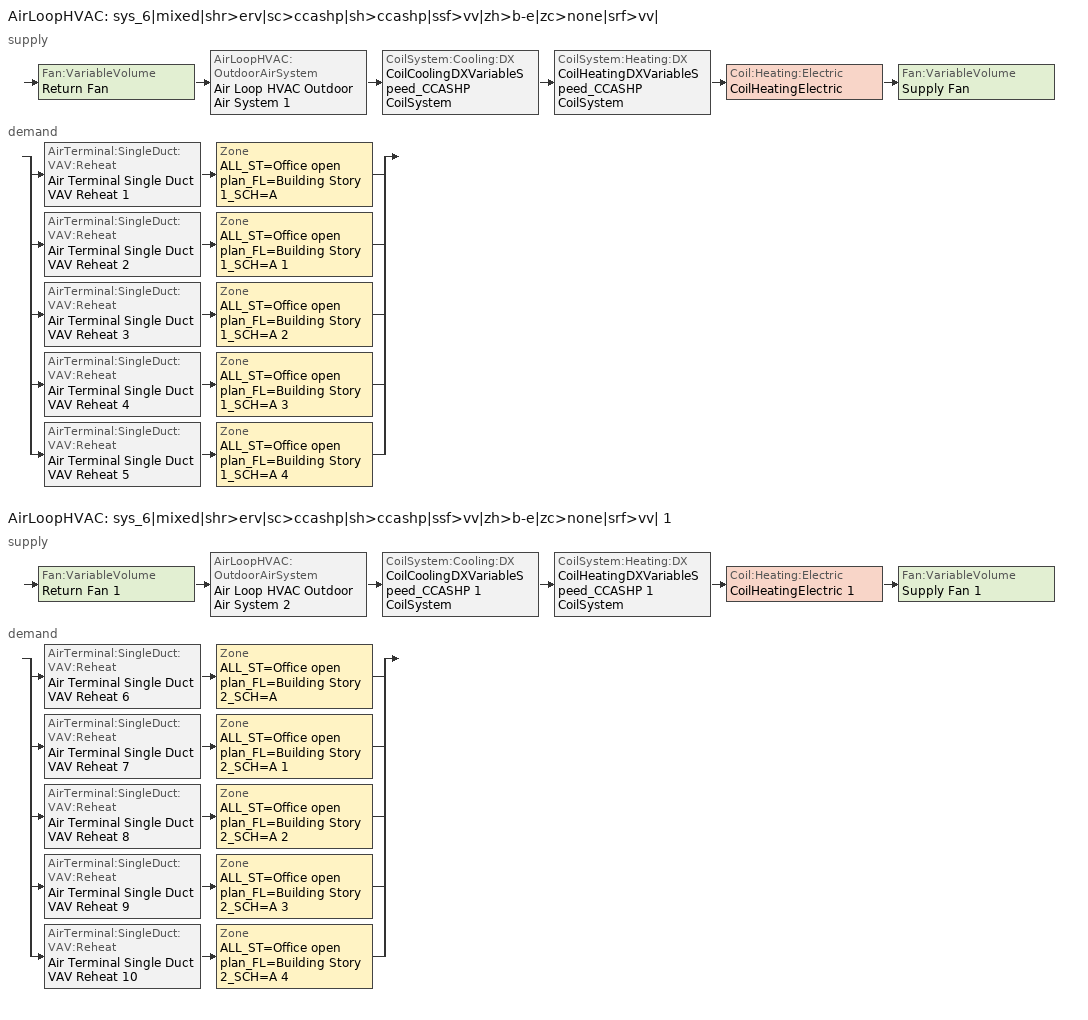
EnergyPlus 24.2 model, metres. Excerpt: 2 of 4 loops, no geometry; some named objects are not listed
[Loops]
AirLoopHVAC 'sys_6|mixed|shr>erv|sc>ccashp|sh>ccashp|ssf>vv|zh>b-e|zc>none|srf>vv|'
 supply: Fan:VariableVolume 'Return Fan' > AirLoopHVAC:OutdoorAirSystem 'Air Loop HVAC Outdoor Air System 1' > CoilSystem:Cooling:DX 'CoilCoolingDXVariableSpeed_CCASHP CoilSystem' > CoilSystem:Heating:DX 'CoilHeatingDXVariableSpeed_CCASHP CoilSystem' > Coil:Heating:Electric 'CoilHeatingElectric' > Fan:VariableVolume 'Supply Fan'
 demand: split
  | AirTerminal:SingleDuct:VAV:Reheat 'Air Terminal Single Duct VAV Reheat 1' > Zone 'ALL_ST=Office open plan_FL=Building Story 1_SCH=A'
  | AirTerminal:SingleDuct:VAV:Reheat 'Air Terminal Single Duct VAV Reheat 2' > Zone 'ALL_ST=Office open plan_FL=Building Story 1_SCH=A 1'
  | AirTerminal:SingleDuct:VAV:Reheat 'Air Terminal Single Duct VAV Reheat 3' > Zone 'ALL_ST=Office open plan_FL=Building Story 1_SCH=A 2'
  | AirTerminal:SingleDuct:VAV:Reheat 'Air Terminal Single Duct VAV Reheat 4' > Zone 'ALL_ST=Office open plan_FL=Building Story 1_SCH=A 3'
  | AirTerminal:SingleDuct:VAV:Reheat 'Air Terminal Single Duct VAV Reheat 5' > Zone 'ALL_ST=Office open plan_FL=Building Story 1_SCH=A 4'
AirLoopHVAC 'sys_6|mixed|shr>erv|sc>ccashp|sh>ccashp|ssf>vv|zh>b-e|zc>none|srf>vv| 1'
 supply: Fan:VariableVolume 'Return Fan 1' > AirLoopHVAC:OutdoorAirSystem 'Air Loop HVAC Outdoor Air System 2' > CoilSystem:Cooling:DX 'CoilCoolingDXVariableSpeed_CCASHP 1 CoilSystem' > CoilSystem:Heating:DX 'CoilHeatingDXVariableSpeed_CCASHP 1 CoilSystem' > Coil:Heating:Electric 'CoilHeatingElectric 1' > Fan:VariableVolume 'Supply Fan 1'
 demand: split
  | AirTerminal:SingleDuct:VAV:Reheat 'Air Terminal Single Duct VAV Reheat 6' > Zone 'ALL_ST=Office open plan_FL=Building Story 2_SCH=A'
  | AirTerminal:SingleDuct:VAV:Reheat 'Air Terminal Single Duct VAV Reheat 7' > Zone 'ALL_ST=Office open plan_FL=Building Story 2_SCH=A 1'
  | AirTerminal:SingleDuct:VAV:Reheat 'Air Terminal Single Duct VAV Reheat 8' > Zone 'ALL_ST=Office open plan_FL=Building Story 2_SCH=A 2'
  | AirTerminal:SingleDuct:VAV:Reheat 'Air Terminal Single Duct VAV Reheat 9' > Zone 'ALL_ST=Office open plan_FL=Building Story 2_SCH=A 3'
  | AirTerminal:SingleDuct:VAV:Reheat 'Air Terminal Single Duct VAV Reheat 10' > Zone 'ALL_ST=Office open plan_FL=Building Story 2_SCH=A 4'
[ZoneControl:Thermostat] Temperature Difference Between Cutout And Setpoint {deltaC}=0
Name | Zone or ZoneList | Control Type Schedule | Control 1
ALL_ST=Office open plan_FL=Building Story 1_SCH=A Thermostat | ALL_ST=Office open plan_FL=Building Story 1_SCH=A | ALL_ST=Office open plan_FL=Building Story 1_SCH=A Thermostat Schedule | Space Function Office open plan Thermostat 36
ALL_ST=Office open plan_FL=Building Story 1_SCH=A 1 Thermostat | ALL_ST=Office open plan_FL=Building Story 1_SCH=A 1 | ALL_ST=Office open plan_FL=Building Story 1_SCH=A 1 Thermostat Schedule | Space Function Office open plan Thermostat 40
ALL_ST=Office open plan_FL=Building Story 1_SCH=A 2 Thermostat | ALL_ST=Office open plan_FL=Building Story 1_SCH=A 2 | ALL_ST=Office open plan_FL=Building Story 1_SCH=A 2 Thermostat Schedule | Space Function Office open plan Thermostat 42
ALL_ST=Office open plan_FL=Building Story 1_SCH=A 3 Thermostat | ALL_ST=Office open plan_FL=Building Story 1_SCH=A 3 | ALL_ST=Office open plan_FL=Building Story 1_SCH=A 3 Thermostat Schedule | Space Function Office open plan Thermostat 44
ALL_ST=Office open plan_FL=Building Story 1_SCH=A 4 Thermostat | ALL_ST=Office open plan_FL=Building Story 1_SCH=A 4 | ALL_ST=Office open plan_FL=Building Story 1_SCH=A 4 Thermostat Schedule | Space Function Office open plan Thermostat 45
ALL_ST=Office open plan_FL=Building Story 2_SCH=A Thermostat | ALL_ST=Office open plan_FL=Building Story 2_SCH=A | ALL_ST=Office open plan_FL=Building Story 2_SCH=A Thermostat Schedule | Space Function Office open plan Thermostat 31
ALL_ST=Office open plan_FL=Building Story 2_SCH=A 1 Thermostat | ALL_ST=Office open plan_FL=Building Story 2_SCH=A 1 | ALL_ST=Office open plan_FL=Building Story 2_SCH=A 1 Thermostat Schedule | Space Function Office open plan Thermostat 35
ALL_ST=Office open plan_FL=Building Story 2_SCH=A 2 Thermostat | ALL_ST=Office open plan_FL=Building Story 2_SCH=A 2 | ALL_ST=Office open plan_FL=Building Story 2_SCH=A 2 Thermostat Schedule | Space Function Office open plan Thermostat 38
ALL_ST=Office open plan_FL=Building Story 2_SCH=A 3 Thermostat | ALL_ST=Office open plan_FL=Building Story 2_SCH=A 3 | ALL_ST=Office open plan_FL=Building Story 2_SCH=A 3 Thermostat Schedule | Space Function Office open plan Thermostat 41
ALL_ST=Office open plan_FL=Building Story 2_SCH=A 4 Thermostat | ALL_ST=Office open plan_FL=Building Story 2_SCH=A 4 | ALL_ST=Office open plan_FL=Building Story 2_SCH=A 4 Thermostat Schedule | Space Function Office open plan Thermostat 43
[ThermostatSetpoint:DualSetpoint] Heating Setpoint Temperature Schedule=NECB-A-Thermostat Setpoint-Heating; Cooling Setpoint Temperature Schedule=NECB-A-Thermostat Setpoint-Cooling
Space Function Office open plan Thermostat 36; Space Function Office open plan Thermostat 40; Space Function Office open plan Thermostat 42; Space Function Office open plan Thermostat 44; Space Function Office open plan Thermostat 45; Space Function Office open plan Thermostat 31; Space Function Office open plan Thermostat 35; Space Function Office open plan Thermostat 38; Space Function Office open plan Thermostat 41; Space Function Office open plan Thermostat 43
[AirTerminal:SingleDuct:VAV:Reheat] Availability Schedule=Always On Discrete; Maximum Air Flow Rate {m3/s}=Autosize; Zone Minimum Air Flow Input Method=Constant; Constant Minimum Air Flow Fraction=0.3; Fixed Minimum Air Flow Rate {m3/s}=0; Maximum Hot Water or Steam Flow Rate {m3/s}=Autosize; Minimum Hot Water or Steam Flow Rate {m3/s}=0; Convergence Tolerance=0.001; Damper Heating Action=Normal; Maximum Flow per Zone Floor Area During Reheat {m3/s-m2}=Autocalculate; Maximum Flow Fraction During Reheat=0.5; Maximum Reheat Air Temperature {C}=43
Name | Reheat Coil
Air Terminal Single Duct VAV Reheat 1 | Coil Heating Electric 1
Air Terminal Single Duct VAV Reheat 2 | Coil Heating Electric 2
Air Terminal Single Duct VAV Reheat 3 | Coil Heating Electric 3
Air Terminal Single Duct VAV Reheat 4 | Coil Heating Electric 4
Air Terminal Single Duct VAV Reheat 5 | Coil Heating Electric 5
Air Terminal Single Duct VAV Reheat 6 | Coil Heating Electric 6
Air Terminal Single Duct VAV Reheat 7 | Coil Heating Electric 7
Air Terminal Single Duct VAV Reheat 8 | Coil Heating Electric 8
Air Terminal Single Duct VAV Reheat 9 | Coil Heating Electric 9
Air Terminal Single Duct VAV Reheat 10 | Coil Heating Electric 10
[Coil:Heating:Electric] Availability Schedule=Always On Discrete; Efficiency=1
Name | Nominal Capacity {W}
Coil Heating Electric 1 | 11033.2
Coil Heating Electric 2 | 9457.06
Coil Heating Electric 3 | 11195.1
Coil Heating Electric 4 | 10816
Coil Heating Electric 5 | 11297.1
Coil Heating Electric 6 | 14920.7
Coil Heating Electric 7 | 11482.1
Coil Heating Electric 8 | 13093.3
Coil Heating Electric 9 | 13198.5
Coil Heating Electric 10 | 9625.02
CoilHeatingElectric; CoilHeatingElectric 1 | Autosize
[ZoneHVAC:Baseboard:Convective:Electric] Availability Schedule=Always On Discrete; Heating Design Capacity {W}=Autosize; Efficiency=1
ZoneHVACBaseboardConvectiveElectric; ZoneHVACBaseboardConvectiveElectric 1; ZoneHVACBaseboardConvectiveElectric 2; ZoneHVACBaseboardConvectiveElectric 3; ZoneHVACBaseboardConvectiveElectric 4; ZoneHVACBaseboardConvectiveElectric 5; ZoneHVACBaseboardConvectiveElectric 6; ZoneHVACBaseboardConvectiveElectric 7; ZoneHVACBaseboardConvectiveElectric 8; ZoneHVACBaseboardConvectiveElectric 9
[Zone equipment]
ALL_ST=Office open plan_FL=Building Story 1_SCH=A: Air Terminal Single Duct VAV Reheat 1, ZoneHVACBaseboardConvectiveElectric
ALL_ST=Office open plan_FL=Building Story 1_SCH=A 1: Air Terminal Single Duct VAV Reheat 2, ZoneHVACBaseboardConvectiveElectric 1
ALL_ST=Office open plan_FL=Building Story 1_SCH=A 2: Air Terminal Single Duct VAV Reheat 3, ZoneHVACBaseboardConvectiveElectric 2
ALL_ST=Office open plan_FL=Building Story 1_SCH=A 3: Air Terminal Single Duct VAV Reheat 4, ZoneHVACBaseboardConvectiveElectric 3
ALL_ST=Office open plan_FL=Building Story 1_SCH=A 4: Air Terminal Single Duct VAV Reheat 5, ZoneHVACBaseboardConvectiveElectric 4
ALL_ST=Office open plan_FL=Building Story 2_SCH=A: Air Terminal Single Duct VAV Reheat 6, ZoneHVACBaseboardConvectiveElectric 5
ALL_ST=Office open plan_FL=Building Story 2_SCH=A 1: Air Terminal Single Duct VAV Reheat 7, ZoneHVACBaseboardConvectiveElectric 6
ALL_ST=Office open plan_FL=Building Story 2_SCH=A 2: Air Terminal Single Duct VAV Reheat 8, ZoneHVACBaseboardConvectiveElectric 7
ALL_ST=Office open plan_FL=Building Story 2_SCH=A 3: Air Terminal Single Duct VAV Reheat 9, ZoneHVACBaseboardConvectiveElectric 8
ALL_ST=Office open plan_FL=Building Story 2_SCH=A 4: Air Terminal Single Duct VAV Reheat 10, ZoneHVACBaseboardConvectiveElectric 9
[Sizing:Zone] Zone Cooling Design Supply Air Temperature Input Method=TemperatureDifference; Zone Cooling Design Supply Air Temperature {C}=13; Zone Cooling Design Supply Air Temperature Difference {deltaC}=11; Zone Heating Design Supply Air Temperature Input Method=TemperatureDifference; Zone Heating Design Supply Air Temperature {C}=43; Zone Heating Design Supply Air Temperature Difference {deltaC}=21; Zone Cooling Design Supply Air Humidity Ratio {kgWater/kgDryAir}=0.0085; Zone Heating Design Supply Air Humidity Ratio {kgWater/kgDryAir}=0.008; Zone Heating Sizing Factor=1.3; Zone Cooling Sizing Factor=1.1; Cooling Design Air Flow Method=DesignDay; Cooling Design Air Flow Rate {m3/s}=0; Cooling Minimum Air Flow per Zone Floor Area {m3/s-m2}=0.000762; Cooling Minimum Air Flow {m3/s}=0; Cooling Minimum Air Flow Fraction=0; Heating Design Air Flow Method=DesignDay; Heating Design Air Flow Rate {m3/s}=0; Heating Maximum Air Flow per Zone Floor Area {m3/s-m2}=0.002032; Heating Maximum Air Flow {m3/s}=0.141576; Heating Maximum Air Flow Fraction=0.3; Account for Dedicated Outdoor Air System=No; Zone Load Sizing Method=Sensible Load Only No Latent Load; Zone Latent Cooling Design Supply Air Humidity Ratio Input Method=HumidityRatioDifference; Zone Cooling Design Supply Air Humidity Ratio Difference {kgWater/kgDryAir}=0.005; Zone Latent Heating Design Supply Air Humidity Ratio Input Method=HumidityRatioDifference; Zone Humidification Design Supply Air Humidity Ratio Difference {kgWater/kgDryAir}=0.005; Type of Space Sum to Use=Coincident
Name | Design Specification Outdoor Air Object
ALL_ST=Office open plan_FL=Building Story 1_SCH=A | ALL_ST=Office open plan_FL=Building Story 1_SCH=A DSOA Space List
ALL_ST=Office open plan_FL=Building Story 1_SCH=A 1 | ALL_ST=Office open plan_FL=Building Story 1_SCH=A 1 DSOA Space List
ALL_ST=Office open plan_FL=Building Story 1_SCH=A 2 | ALL_ST=Office open plan_FL=Building Story 1_SCH=A 2 DSOA Space List
ALL_ST=Office open plan_FL=Building Story 1_SCH=A 3 | ALL_ST=Office open plan_FL=Building Story 1_SCH=A 3 DSOA Space List
ALL_ST=Office open plan_FL=Building Story 1_SCH=A 4 | ALL_ST=Office open plan_FL=Building Story 1_SCH=A 4 DSOA Space List
ALL_ST=Office open plan_FL=Building Story 2_SCH=A | ALL_ST=Office open plan_FL=Building Story 2_SCH=A DSOA Space List
ALL_ST=Office open plan_FL=Building Story 2_SCH=A 1 | ALL_ST=Office open plan_FL=Building Story 2_SCH=A 1 DSOA Space List
ALL_ST=Office open plan_FL=Building Story 2_SCH=A 2 | ALL_ST=Office open plan_FL=Building Story 2_SCH=A 2 DSOA Space List
ALL_ST=Office open plan_FL=Building Story 2_SCH=A 3 | ALL_ST=Office open plan_FL=Building Story 2_SCH=A 3 DSOA Space List
ALL_ST=Office open plan_FL=Building Story 2_SCH=A 4 | ALL_ST=Office open plan_FL=Building Story 2_SCH=A 4 DSOA Space List
[Controller:MechanicalVentilation] Demand Controlled Ventilation=No; System Outdoor Air Method=ZoneSum; Design Specification Outdoor Air Object Name 1=Space Function Office open plan Ventilation; Design Specification Outdoor Air Object Name 2=Space Function Office open plan Ventilation; Design Specification Outdoor Air Object Name 3=Space Function Office open plan Ventilation; Design Specification Outdoor Air Object Name 4=Space Function Office open plan Ventilation; Design Specification Outdoor Air Object Name 5=Space Function Office open plan Ventilation
Name | Availability Schedule | Zone or ZoneList Name 1 | Zone or ZoneList Name 2 | Zone or ZoneList Name 3 | Zone or ZoneList Name 4 | Zone or ZoneList Name 5
Controller Mechanical Ventilation 1 | sys_6|mixed|shr>none|sc>ccashp|sh>ccashp|ssf>vv|zh>b-e|zc>none|srf>vv| Occ Sch | ALL_ST=Office open plan_FL=Building Story 1_SCH=A | ALL_ST=Office open plan_FL=Building Story 1_SCH=A 1 | ALL_ST=Office open plan_FL=Building Story 1_SCH=A 2 | ALL_ST=Office open plan_FL=Building Story 1_SCH=A 3 | ALL_ST=Office open plan_FL=Building Story 1_SCH=A 4
Controller Mechanical Ventilation 2 | sys_6|mixed|shr>none|sc>ccashp|sh>ccashp|ssf>vv|zh>b-e|zc>none|srf>vv| 1 Occ Sch | ALL_ST=Office open plan_FL=Building Story 2_SCH=A | ALL_ST=Office open plan_FL=Building Story 2_SCH=A 1 | ALL_ST=Office open plan_FL=Building Story 2_SCH=A 2 | ALL_ST=Office open plan_FL=Building Story 2_SCH=A 3 | ALL_ST=Office open plan_FL=Building Story 2_SCH=A 4
[DesignSpecification:OutdoorAir]
Space Function Office open plan Ventilation: Outdoor Air Method=Sum; Outdoor Air Flow per Person {m3/s-person}=0.00253908; Outdoor Air Flow per Zone Floor Area {m3/s-m2}=0.0003048; Outdoor Air Flow per Zone {m3/s}=0; Outdoor Air Flow Air Changes per Hour {1/hr}=0
[DesignSpecification:OutdoorAir:SpaceList] Space Design Specification Outdoor Air Object Name 1=Space Function Office open plan Ventilation
Name | Space Name 1
ALL_ST=Office open plan_FL=Building Story 1_SCH=A DSOA Space List | Core_bottom
ALL_ST=Office open plan_FL=Building Story 1_SCH=A 1 DSOA Space List | Perimeter_bot_ZN_2
ALL_ST=Office open plan_FL=Building Story 1_SCH=A 2 DSOA Space List | Perimeter_bot_ZN_1
ALL_ST=Office open plan_FL=Building Story 1_SCH=A 3 DSOA Space List | Perimeter_bot_ZN_3
ALL_ST=Office open plan_FL=Building Story 1_SCH=A 4 DSOA Space List | Perimeter_bot_ZN_4
ALL_ST=Office open plan_FL=Building Story 2_SCH=A DSOA Space List | Core_mid
ALL_ST=Office open plan_FL=Building Story 2_SCH=A 1 DSOA Space List | Perimeter_mid_ZN_4
ALL_ST=Office open plan_FL=Building Story 2_SCH=A 2 DSOA Space List | Perimeter_mid_ZN_3
ALL_ST=Office open plan_FL=Building Story 2_SCH=A 3 DSOA Space List | Perimeter_mid_ZN_1
ALL_ST=Office open plan_FL=Building Story 2_SCH=A 4 DSOA Space List | Perimeter_mid_ZN_2
[AirLoopHVAC] Design Supply Air Flow Rate {m3/s}=AutoSize; Design Return Air Flow Fraction of Supply Air Flow=1
sys_6|mixed|shr>erv|sc>ccashp|sh>ccashp|ssf>vv|zh>b-e|zc>none|srf>vv|; sys_6|mixed|shr>erv|sc>ccashp|sh>ccashp|ssf>vv|zh>b-e|zc>none|srf>vv| 1
[Sizing:System] Type of Load to Size On=Sensible; Design Outdoor Air Flow Rate {m3/s}=Autosize; Central Heating Maximum System Air Flow Ratio=1; Preheat Design Temperature {C}=7; Preheat Design Humidity Ratio {kgWater/kgDryAir}=0.008; Precool Design Temperature {C}=13; Precool Design Humidity Ratio {kgWater/kgDryAir}=0.008; Central Cooling Design Supply Air Temperature {C}=13; Central Heating Design Supply Air Temperature {C}=43; Type of Zone Sum to Use=NonCoincident; 100% Outdoor Air in Cooling=No; 100% Outdoor Air in Heating=No; Central Cooling Design Supply Air Humidity Ratio {kgWater/kgDryAir}=0.0085; Central Heating Design Supply Air Humidity Ratio {kgWater/kgDryAir}=0.008; Cooling Supply Air Flow Rate Method=DesignDay; Cooling Supply Air Flow Rate {m3/s}=0; Cooling Supply Air Flow Rate Per Floor Area {m3/s-m2}=0.00996765; Cooling Fraction of Autosized Cooling Supply Air Flow Rate=1; Cooling Supply Air Flow Rate Per Unit Cooling Capacity {m3/s-W}=3.94755e-05; Heating Supply Air Flow Rate Method=DesignDay; Heating Supply Air Flow Rate {m3/s}=0; Heating Supply Air Flow Rate Per Floor Area {m3/s-m2}=0.00996765; Heating Fraction of Autosized Heating Supply Air Flow Rate=1; Heating Fraction of Autosized Cooling Supply Air Flow Rate=1; Heating Supply Air Flow Rate Per Unit Heating Capacity {m3/s-W}=3.15882e-05; System Outdoor Air Method=ZoneSum; Zone Maximum Outdoor Air Fraction=1; Cooling Design Capacity Method=CoolingDesignCapacity; Cooling Design Capacity {W}=Autosize; Cooling Design Capacity Per Floor Area {W/m2}=234.7; Fraction of Autosized Cooling Design Capacity=1; Heating Design Capacity Method=HeatingDesignCapacity; Heating Design Capacity {W}=Autosize; Heating Design Capacity Per Floor Area {W/m2}=157; Fraction of Autosized Heating Design Capacity=1; Central Cooling Capacity Control Method=OnOff; Occupant Diversity=Autosize
sys_6|mixed|shr>erv|sc>ccashp|sh>ccashp|ssf>vv|zh>b-e|zc>none|srf>vv|; sys_6|mixed|shr>erv|sc>ccashp|sh>ccashp|ssf>vv|zh>b-e|zc>none|srf>vv| 1
[Fan:VariableVolume] Maximum Flow Rate {m3/s}=AutoSize; Fan Power Minimum Flow Rate Input Method=Fraction; Fan Power Minimum Air Flow Rate {m3/s}=0; Motor In Airstream Fraction=1; Fan Power Coefficient 5=0
Name | Availability Schedule | Fan Total Efficiency | Pressure Rise {Pa} | Fan Power Minimum Flow Fraction | Motor Efficiency | Fan Power Coefficient 1 | Fan Power Coefficient 2 | Fan Power Coefficient 3 | Fan Power Coefficient 4
Return Fan | sys_6|mixed|shr>none|sc>ccashp|sh>ccashp|ssf>vv|zh>b-e|zc>none|srf>vv| Occ Sch | 0.299975 | 250 | 0.68 | 0.4615 | -2.4176 | 9.5874 | -11.559 | 5.4009
Supply Fan | sys_6|mixed|shr>none|sc>ccashp|sh>ccashp|ssf>vv|zh>b-e|zc>none|srf>vv| Occ Sch | 0.549965 | 1000 | 0.68 | 0.8461 | -2.4176 | 9.5874 | -11.559 | 5.4009
Return Fan 1 | sys_6|mixed|shr>none|sc>ccashp|sh>ccashp|ssf>vv|zh>b-e|zc>none|srf>vv| 1 Occ Sch | 0.299975 | 250 | 0.68 | 0.4615 | -2.4176 | 9.5874 | -11.559 | 5.4009
Supply Fan 1 | sys_6|mixed|shr>none|sc>ccashp|sh>ccashp|ssf>vv|zh>b-e|zc>none|srf>vv| 1 Occ Sch | 0.549965 | 1000 | 0.5 | 0.8461 | -4.1457 | 16.803 | -19.471 | 7.8488
[SetpointManager:MixedAir] Control Variable=Temperature
Name | Setpoint Node or NodeList
Return Fan Outlet Air Node OS Default SPM | Return Fan Outlet Air Node
sys_6|mixed|shr>erv|sc>ccashp|sh>ccashp|ssf>vv|zh>b-e|zc>none|srf>vv| Mixed Air Node OS Default SPM | sys_6|mixed|shr>erv|sc>ccashp|sh>ccashp|ssf>vv|zh>b-e|zc>none|srf>vv| Mixed Air Node
CoilCoolingDXVariableSpeed_CCASHP Outlet Air Node OS Default SPM | CoilCoolingDXVariableSpeed_CCASHP Outlet Air Node
CoilHeatingDXVariableSpeed_CCASHP Outlet Air Node OS Default SPM | CoilHeatingDXVariableSpeed_CCASHP Outlet Air Node
Return Fan 1 Outlet Air Node OS Default SPM | Return Fan 1 Outlet Air Node
sys_6|mixed|shr>erv|sc>ccashp|sh>ccashp|ssf>vv|zh>b-e|zc>none|srf>vv| 1 Mixed Air Node OS Default SPM | sys_6|mixed|shr>erv|sc>ccashp|sh>ccashp|ssf>vv|zh>b-e|zc>none|srf>vv| 1 Mixed Air Node
CoilCoolingDXVariableSpeed_CCASHP 1 Outlet Air Node OS Default SPM | CoilCoolingDXVariableSpeed_CCASHP 1 Outlet Air Node
CoilHeatingDXVariableSpeed_CCASHP 1 Outlet Air Node OS Default SPM | CoilHeatingDXVariableSpeed_CCASHP 1 Outlet Air Node
[Controller:OutdoorAir] Minimum Outdoor Air Flow Rate {m3/s}=Autosize; Maximum Outdoor Air Flow Rate {m3/s}=Autosize; Economizer Control Type=DifferentialEnthalpy; Economizer Control Action Type=ModulateFlow; Lockout Type=NoLockout; Minimum Limit Type=FixedMinimum; High Humidity Control=No; High Humidity Outdoor Air Flow Ratio=1; Control High Indoor Humidity Based on Outdoor Humidity Ratio=Yes; Heat Recovery Bypass Control Type=BypassWhenOAFlowGreaterThanMinimum; Economizer Operation Staging=InterlockedWithMechanicalCooling
Name | Minimum Outdoor Air Schedule | Mechanical Ventilation Controller
Controller Outdoor Air 1 | sys_6|mixed|shr>none|sc>ccashp|sh>ccashp|ssf>vv|zh>b-e|zc>none|srf>vv| Occ Sch | Controller Mechanical Ventilation 1
Controller Outdoor Air 2 | sys_6|mixed|shr>none|sc>ccashp|sh>ccashp|ssf>vv|zh>b-e|zc>none|srf>vv| 1 Occ Sch | Controller Mechanical Ventilation 2
[HeatExchanger:AirToAir:SensibleAndLatent] Availability Schedule=Always On Discrete; Nominal Supply Air Flow Rate {m3/s}=Autosize; Sensible Effectiveness at 100% Heating Air Flow=0.5; Latent Effectiveness at 100% Heating Air Flow=0.5; Sensible Effectiveness at 100% Cooling Air Flow=0.5; Latent Effectiveness at 100% Cooling Air Flow=0.5; Nominal Electric Power {W}=564.521; Supply Air Outlet Temperature Control=Yes; Heat Exchanger Type=Rotary; Frost Control Type=ExhaustOnly; Threshold Temperature {C}=-23.3; Initial Defrost Time Fraction=0.167; Rate of Defrost Time Fraction Increase {1/K}=1.44; Economizer Lockout=Yes
Name | Sensible Effectiveness of Heating Air Flow Curve | Latent Effectiveness of Heating Air Flow Curve | Sensible Effectiveness of Cooling Air Flow Curve | Latent Effectiveness of Cooling Air Flow Curve
sys_6|mixed|shr>none|sc>ccashp|sh>ccashp|ssf>vv|zh>b-e|zc>none|srf>vv| ERV | sys_6|mixed|shr>none|sc>ccashp|sh>ccashp|ssf>vv|zh>b-e|zc>none|srf>vv| ERV_SensHeatEff 1 | sys_6|mixed|shr>none|sc>ccashp|sh>ccashp|ssf>vv|zh>b-e|zc>none|srf>vv| ERV_LatHeatEff 1 | sys_6|mixed|shr>none|sc>ccashp|sh>ccashp|ssf>vv|zh>b-e|zc>none|srf>vv| ERV_SensCoolEff 1 | sys_6|mixed|shr>none|sc>ccashp|sh>ccashp|ssf>vv|zh>b-e|zc>none|srf>vv| ERV_LatCoolEff 1
sys_6|mixed|shr>none|sc>ccashp|sh>ccashp|ssf>vv|zh>b-e|zc>none|srf>vv| 1 ERV | sys_6|mixed|shr>none|sc>ccashp|sh>ccashp|ssf>vv|zh>b-e|zc>none|srf>vv| 1 ERV_SensHeatEff 1 | sys_6|mixed|shr>none|sc>ccashp|sh>ccashp|ssf>vv|zh>b-e|zc>none|srf>vv| 1 ERV_LatHeatEff 1 | sys_6|mixed|shr>none|sc>ccashp|sh>ccashp|ssf>vv|zh>b-e|zc>none|srf>vv| 1 ERV_SensCoolEff 1 | sys_6|mixed|shr>none|sc>ccashp|sh>ccashp|ssf>vv|zh>b-e|zc>none|srf>vv| 1 ERV_LatCoolEff 1
[SetpointManager:OutdoorAirPretreat] Control Variable=Temperature; Minimum Setpoint Temperature {C}=-99; Maximum Setpoint Temperature {C}=99; Minimum Setpoint Humidity Ratio {kgWater/kgDryAir}=1e-05; Maximum Setpoint Humidity Ratio {kgWater/kgDryAir}=1
Name | Setpoint Node or NodeList
Setpoint Manager Outdoor Air Pretreat 1 | sys_6|mixed|shr>none|sc>ccashp|sh>ccashp|ssf>vv|zh>b-e|zc>none|srf>vv| ERV Primary Outlet Air Node
Setpoint Manager Outdoor Air Pretreat 2 | sys_6|mixed|shr>none|sc>ccashp|sh>ccashp|ssf>vv|zh>b-e|zc>none|srf>vv| 1 ERV Primary Outlet Air Node
[CoilSystem:Cooling:DX]
Name | Cooling Coil
CoilCoolingDXVariableSpeed_CCASHP CoilSystem | CoilCoolingDXVariableSpeed_CCASHP
CoilCoolingDXVariableSpeed_CCASHP 1 CoilSystem | CoilCoolingDXVariableSpeed_CCASHP 1
[Coil:Cooling:DX:VariableSpeed] Number of Speeds=1; Nominal Speed Level=1; Rated Air Flow Rate At Selected Nominal Speed Level {m3/s}=AutoSize; Nominal Time for Condensate to Begin Leaving the Coil {s}=0; Initial Moisture Evaporation Rate Divided by Steady-State AC Latent Capacity=0; Maximum Cycling Rate {cycles/hr}=2.5; Latent Capacity Time Constant {s}=60; Fan Delay Time {s}=60; Energy Part Load Fraction Curve=Mitsubishi Hyper Heating VRF Outdoor Unit CPLFFPLR curve; Condenser Type=AirCooled; Evaporative Condenser Pump Rated Power Consumption {W}=0; Crankcase Heater Capacity {W}=1e-06; Maximum Outdoor Dry-Bulb Temperature for Crankcase Heater Operation {C}=10; Minimum Outdoor Dry-Bulb Temperature for Compressor Operation {C}=-25; Basin Heater Capacity {W/K}=0; Basin Heater Setpoint Temperature {C}=2; Speed Reference Unit Gross Rated Total Cooling Capacity 1 {W}=8914.19; Speed Reference Unit Gross Rated Sensible Heat Ratio 1=0.79; Speed Reference Unit Gross Rated Cooling COP 1 {W/W}=3.76; Speed Reference Unit Rated Air Flow Rate 1 {m3/s}=0.944; Speed Rated Evaporator Fan Power Per Volume Flow Rate 2017 1 {W/(m3/s)}=773.3; Speed Rated Evaporator Fan Power Per Volume Flow Rate 2023 1 {W/(m3/s)}=934.4; Speed Total Cooling Capacity Function of Temperature Curve Name 1=Mitsubishi Hyper Heating VRF Outdoor Unit CCAPFT curve; Speed Total Cooling Capacity Function of Air Flow Fraction Curve Name 1=Mitsubishi Hyper Heating VRF Outdoor Unit CCAPFFF curve; Speed Energy Input Ratio Function of Temperature Curve Name 1=Mitsubishi Hyper Heating VRF Outdoor Unit CEIRFT curve; Speed Energy Input Ratio Function of Air Flow Fraction Curve Name 1=Mitsubishi Hyper Heating VRF Outdoor Unit CEIRFFF curve
Name | Gross Rated Total Cooling Capacity At Selected Nominal Speed Level {W}
CoilCoolingDXVariableSpeed_CCASHP | 75043
CoilCoolingDXVariableSpeed_CCASHP 1 | 83913.2
[CoilSystem:Heating:DX]
Name | Heating Coil
CoilHeatingDXVariableSpeed_CCASHP CoilSystem | CoilHeatingDXVariableSpeed_CCASHP
CoilHeatingDXVariableSpeed_CCASHP 1 CoilSystem | CoilHeatingDXVariableSpeed_CCASHP 1
[Coil:Heating:DX:VariableSpeed] Number of Speeds=1; Nominal Speed Level=1; Rated Air Flow Rate At Selected Nominal Speed Level {m3/s}=AutoSize; Energy Part Load Fraction Curve=Mitsubishi Hyper Heating VRF Outdoor Unit HPLFFPLR curve; Defrost Energy Input Ratio Function of Temperature Curve=Mitsubishi Hyper Heating VRF Outdoor Unit Defrost HEIRFT curve; Minimum Outdoor Dry-Bulb Temperature for Compressor Operation {C}=-25; Maximum Outdoor Dry-Bulb Temperature for Defrost Operation {C}=5; Crankcase Heater Capacity {W}=1e-06; Maximum Outdoor Dry-Bulb Temperature for Crankcase Heater Operation {C}=10; Defrost Strategy=ReverseCycle; Defrost Control=OnDemand; Defrost Time Period Fraction=0.166667; Resistive Defrost Heater Capacity {W}=AutoSize; Speed Reference Unit Gross Rated Heating Capacity 1 {W}=9124.85; Speed Reference Unit Rated Air Flow Rate 1 {m3/s}=0.653; Speed Rated Supply Air Fan Power Per Volume Flow Rate 2017 1 {W/(m3/s)}=773.3; Speed Rated Supply Air Fan Power Per Volume Flow Rate 2023 1 {W/(m3/s)}=934.4; Speed Heating Capacity Function of Temperature Curve Name 1=Mitsubishi Hyper Heating VRF Outdoor Unit HCAPFT curve; Speed Total  Heating Capacity Function of Air Flow Fraction Curve Name 1=Mitsubishi Hyper Heating VRF Outdoor Unit HCAPFFF curve; Speed Energy Input Ratio Function of Temperature Curve Name 1=Mitsubishi Hyper Heating VRF Outdoor Unit HEIRFT curve; Speed Energy Input Ratio Function of Air Flow Fraction Curve Name 1=Mitsubishi Hyper Heating VRF Outdoor Unit HEIRFFF curve
Name | Rated Heating Capacity At Selected Nominal Speed Level {W} | Speed Reference Unit Gross Rated Heating COP 1 {W/W}
CoilHeatingDXVariableSpeed_CCASHP | 75043 | 4.2676
CoilHeatingDXVariableSpeed_CCASHP 1 | 83913.2 | 4.28498
[SetpointManager:Warmest] Control Variable=Temperature; Minimum Setpoint Temperature {C}=13; Maximum Setpoint Temperature {C}=22; Strategy=MaximumTemperature
Name | HVAC Air Loop | Setpoint Node or NodeList
Setpoint Manager Warmest 1 | sys_6|mixed|shr>erv|sc>ccashp|sh>ccashp|ssf>vv|zh>b-e|zc>none|srf>vv| | sys_6|mixed|shr>erv|sc>ccashp|sh>ccashp|ssf>vv|zh>b-e|zc>none|srf>vv| Supply Outlet Node
Setpoint Manager Warmest 2 | sys_6|mixed|shr>erv|sc>ccashp|sh>ccashp|ssf>vv|zh>b-e|zc>none|srf>vv| 1 | sys_6|mixed|shr>erv|sc>ccashp|sh>ccashp|ssf>vv|zh>b-e|zc>none|srf>vv| 1 Supply Outlet Node
[Schedule:Day:Interval]
NECB-A-Thermostat Setpoint-Heating Sun|Hol Day; NECB-A-Thermostat Setpoint-Heating Sat Day: No, 24:00, 18
NECB-A-Thermostat Setpoint-Heating Default|Wkdy Day; NECB-A-Thermostat Setpoint-Heating Default: No, 06:00, 18, 07:00, 20, 21:00, 22, 24:00, 18
NECB-A-Thermostat Setpoint-Cooling Sun|Hol Day; NECB-A-Thermostat Setpoint-Cooling Sat Day: No, 24:00, 35
NECB-A-Thermostat Setpoint-Cooling Default|Wkdy Day; NECB-A-Thermostat Setpoint-Cooling Default: No, 06:00, 35, 21:00, 24, 24:00, 35
Schedule Day 8; Schedule Day 7; Schedule Day 10; Schedule Day 9: No, 24:00, 0
sys_6|mixed|shr>none|sc>ccashp|sh>ccashp|ssf>vv|zh>b-e|zc>none|srf>vv| Occ Sch Default; sys_6|mixed|shr>none|sc>ccashp|sh>ccashp|ssf>vv|zh>b-e|zc>none|srf>vv| 1 Occ Sch Default: No, 08:00, 0, 19:00, 1, 24:00, 0
sys_6|mixed|shr>none|sc>ccashp|sh>ccashp|ssf>vv|zh>b-e|zc>none|srf>vv| Occ Sch Summer Design Day; sys_6|mixed|shr>none|sc>ccashp|sh>ccashp|ssf>vv|zh>b-e|zc>none|srf>vv| Occ Sch Winter Design Day; sys_6|mixed|shr>none|sc>ccashp|sh>ccashp|ssf>vv|zh>b-e|zc>none|srf>vv| 1 Occ Sch Summer Design Day; sys_6|mixed|shr>none|sc>ccashp|sh>ccashp|ssf>vv|zh>b-e|zc>none|srf>vv| 1 Occ Sch Winter Design Day: No, 24:00, 1
[Schedule:Week:Daily]
NECB-A-Thermostat Setpoint-Heating Week Rule - Jan1-Dec31: NECB-A-Thermostat Setpoint-Heating Sun|Hol Day, NECB-A-Thermostat Setpoint-Heating Default|Wkdy Day, NECB-A-Thermostat Setpoint-Heating Default|Wkdy Day, NECB-A-Thermostat Setpoint-Heating Default|Wkdy Day, NECB-A-Thermostat Setpoint-Heating Default|Wkdy Day, NECB-A-Thermostat Setpoint-Heating Default|Wkdy Day, NECB-A-Thermostat Setpoint-Heating Sat Day, NECB-A-Thermostat Setpoint-Heating Default, NECB-A-Thermostat Setpoint-Heating Default, NECB-A-Thermostat Setpoint-Heating Default, NECB-A-Thermostat Setpoint-Heating Default, NECB-A-Thermostat Setpoint-Heating Default
NECB-A-Thermostat Setpoint-Cooling Week Rule - Jan1-Dec31: NECB-A-Thermostat Setpoint-Cooling Sun|Hol Day, NECB-A-Thermostat Setpoint-Cooling Default|Wkdy Day, NECB-A-Thermostat Setpoint-Cooling Default|Wkdy Day, NECB-A-Thermostat Setpoint-Cooling Default|Wkdy Day, NECB-A-Thermostat Setpoint-Cooling Default|Wkdy Day, NECB-A-Thermostat Setpoint-Cooling Default|Wkdy Day, NECB-A-Thermostat Setpoint-Cooling Sat Day, NECB-A-Thermostat Setpoint-Cooling Default, NECB-A-Thermostat Setpoint-Cooling Default, NECB-A-Thermostat Setpoint-Cooling Default, NECB-A-Thermostat Setpoint-Cooling Default, NECB-A-Thermostat Setpoint-Cooling Default
sys_6|mixed|shr>none|sc>ccashp|sh>ccashp|ssf>vv|zh>b-e|zc>none|srf>vv| Occ Sch Week Rule - Jan1-Dec31: Schedule Day 8, sys_6|mixed|shr>none|sc>ccashp|sh>ccashp|ssf>vv|zh>b-e|zc>none|srf>vv| Occ Sch Default, sys_6|mixed|shr>none|sc>ccashp|sh>ccashp|ssf>vv|zh>b-e|zc>none|srf>vv| Occ Sch Default, sys_6|mixed|shr>none|sc>ccashp|sh>ccashp|ssf>vv|zh>b-e|zc>none|srf>vv| Occ Sch Default, sys_6|mixed|shr>none|sc>ccashp|sh>ccashp|ssf>vv|zh>b-e|zc>none|srf>vv| Occ Sch Default, sys_6|mixed|shr>none|sc>ccashp|sh>ccashp|ssf>vv|zh>b-e|zc>none|srf>vv| Occ Sch Default, Schedule Day 7, sys_6|mixed|shr>none|sc>ccashp|sh>ccashp|ssf>vv|zh>b-e|zc>none|srf>vv| Occ Sch Default, sys_6|mixed|shr>none|sc>ccashp|sh>ccashp|ssf>vv|zh>b-e|zc>none|srf>vv| Occ Sch Summer Design Day, sys_6|mixed|shr>none|sc>ccashp|sh>ccashp|ssf>vv|zh>b-e|zc>none|srf>vv| Occ Sch Winter Design Day, sys_6|mixed|shr>none|sc>ccashp|sh>ccashp|ssf>vv|zh>b-e|zc>none|srf>vv| Occ Sch Default, sys_6|mixed|shr>none|sc>ccashp|sh>ccashp|ssf>vv|zh>b-e|zc>none|srf>vv| Occ Sch Default
sys_6|mixed|shr>none|sc>ccashp|sh>ccashp|ssf>vv|zh>b-e|zc>none|srf>vv| 1 Occ Sch Week Rule - Jan1-Dec31: Schedule Day 10, sys_6|mixed|shr>none|sc>ccashp|sh>ccashp|ssf>vv|zh>b-e|zc>none|srf>vv| 1 Occ Sch Default, sys_6|mixed|shr>none|sc>ccashp|sh>ccashp|ssf>vv|zh>b-e|zc>none|srf>vv| 1 Occ Sch Default, sys_6|mixed|shr>none|sc>ccashp|sh>ccashp|ssf>vv|zh>b-e|zc>none|srf>vv| 1 Occ Sch Default, sys_6|mixed|shr>none|sc>ccashp|sh>ccashp|ssf>vv|zh>b-e|zc>none|srf>vv| 1 Occ Sch Default, sys_6|mixed|shr>none|sc>ccashp|sh>ccashp|ssf>vv|zh>b-e|zc>none|srf>vv| 1 Occ Sch Default, Schedule Day 9, sys_6|mixed|shr>none|sc>ccashp|sh>ccashp|ssf>vv|zh>b-e|zc>none|srf>vv| 1 Occ Sch Default, sys_6|mixed|shr>none|sc>ccashp|sh>ccashp|ssf>vv|zh>b-e|zc>none|srf>vv| 1 Occ Sch Summer Design Day, sys_6|mixed|shr>none|sc>ccashp|sh>ccashp|ssf>vv|zh>b-e|zc>none|srf>vv| 1 Occ Sch Winter Design Day, sys_6|mixed|shr>none|sc>ccashp|sh>ccashp|ssf>vv|zh>b-e|zc>none|srf>vv| 1 Occ Sch Default, sys_6|mixed|shr>none|sc>ccashp|sh>ccashp|ssf>vv|zh>b-e|zc>none|srf>vv| 1 Occ Sch Default
[Schedule:Year]
NECB-A-Thermostat Setpoint-Heating: NECB-A-Thermostat Setpoint-Heating Week Rule - Jan1-Dec31, 1, 1, 12, 31
NECB-A-Thermostat Setpoint-Cooling: NECB-A-Thermostat Setpoint-Cooling Week Rule - Jan1-Dec31, 1, 1, 12, 31
sys_6|mixed|shr>none|sc>ccashp|sh>ccashp|ssf>vv|zh>b-e|zc>none|srf>vv| Occ Sch: sys_6|mixed|shr>none|sc>ccashp|sh>ccashp|ssf>vv|zh>b-e|zc>none|srf>vv| Occ Sch Week Rule - Jan1-Dec31, 1, 1, 12, 31
sys_6|mixed|shr>none|sc>ccashp|sh>ccashp|ssf>vv|zh>b-e|zc>none|srf>vv| 1 Occ Sch: sys_6|mixed|shr>none|sc>ccashp|sh>ccashp|ssf>vv|zh>b-e|zc>none|srf>vv| 1 Occ Sch Week Rule - Jan1-Dec31, 1, 1, 12, 31
[Schedule:Compact]
ALL_ST=Office open plan_FL=Building Story 1_SCH=A Thermostat Schedule; ALL_ST=Office open plan_FL=Building Story 1_SCH=A 1 Thermostat Schedule; ALL_ST=Office open plan_FL=Building Story 1_SCH=A 2 Thermostat Schedule; ALL_ST=Office open plan_FL=Building Story 1_SCH=A 3 Thermostat Schedule; ALL_ST=Office open plan_FL=Building Story 1_SCH=A 4 Thermostat Schedule; ALL_ST=Office open plan_FL=Building Story 2_SCH=A Thermostat Schedule; ALL_ST=Office open plan_FL=Building Story 2_SCH=A 1 Thermostat Schedule; ALL_ST=Office open plan_FL=Building Story 2_SCH=A 2 Thermostat Schedule; ALL_ST=Office open plan_FL=Building Story 2_SCH=A 3 Thermostat Schedule; ALL_ST=Office open plan_FL=Building Story 2_SCH=A 4 Thermostat Schedule: Through: 12/31, For: AllDays, Until: 24:00, 4
[Schedule:Constant]
Always On Discrete: Hourly Value=1
[Table:Lookup]
sys_6|mixed|shr>none|sc>ccashp|sh>ccashp|ssf>vv|zh>b-e|zc>none|srf>vv| ERV_SensHeatEff 1: sys_6|mixed|shr>none|sc>ccashp|sh>ccashp|ssf>vv|zh>b-e|zc>none|srf>vv| ERV_SensHeatEff 1 Independent Variable List, DivisorOnly, 0.5, 0, 10, Dimensionless, 0.5, 0.5
sys_6|mixed|shr>none|sc>ccashp|sh>ccashp|ssf>vv|zh>b-e|zc>none|srf>vv| ERV_LatHeatEff 1: sys_6|mixed|shr>none|sc>ccashp|sh>ccashp|ssf>vv|zh>b-e|zc>none|srf>vv| ERV_LatHeatEff 1 Independent Variable List, DivisorOnly, 0.5, 0, 10, Dimensionless, 0.5, 0.5
sys_6|mixed|shr>none|sc>ccashp|sh>ccashp|ssf>vv|zh>b-e|zc>none|srf>vv| ERV_SensCoolEff 1: sys_6|mixed|shr>none|sc>ccashp|sh>ccashp|ssf>vv|zh>b-e|zc>none|srf>vv| ERV_SensCoolEff 1 Independent Variable List, DivisorOnly, 0.5, 0, 10, Dimensionless, 0.5, 0.5
sys_6|mixed|shr>none|sc>ccashp|sh>ccashp|ssf>vv|zh>b-e|zc>none|srf>vv| ERV_LatCoolEff 1: sys_6|mixed|shr>none|sc>ccashp|sh>ccashp|ssf>vv|zh>b-e|zc>none|srf>vv| ERV_LatCoolEff 1 Independent Variable List, DivisorOnly, 0.5, 0, 10, Dimensionless, 0.5, 0.5
Mitsubishi Hyper Heating VRF Outdoor Unit CPLFFPLR curve: Mitsubishi Hyper Heating VRF Outdoor Unit CPLFFPLR curve Independent Variable List, None, 1, Dimensionless, 0, 0, 0, 0, 0, 0, 0, 0, 0, 0
Mitsubishi Hyper Heating VRF Outdoor Unit HPLFFPLR curve: Mitsubishi Hyper Heating VRF Outdoor Unit HPLFFPLR curve Independent Variable List, None, 1, Dimensionless, 0, 0, 0, 0, 0, 0, 0, 0, 0
Mitsubishi Hyper Heating VRF Outdoor Unit Defrost HEIRFT curve: Mitsubishi Hyper Heating VRF Outdoor Unit Defrost HEIRFT curve Independent Variable List, None, 1, Dimensionless, 1, 1, 1, 1, 1, 1, 1, 1, 1, 1, 1, 1, 1, 1, 1, 1, 1, 1, 1, 1, 1, 1
sys_6|mixed|shr>none|sc>ccashp|sh>ccashp|ssf>vv|zh>b-e|zc>none|srf>vv| 1 ERV_SensHeatEff 1: sys_6|mixed|shr>none|sc>ccashp|sh>ccashp|ssf>vv|zh>b-e|zc>none|srf>vv| 1 ERV_SensHeatEff 1 Independent Variable List, DivisorOnly, 0.5, 0, 10, Dimensionless, 0.5, 0.5
sys_6|mixed|shr>none|sc>ccashp|sh>ccashp|ssf>vv|zh>b-e|zc>none|srf>vv| 1 ERV_LatHeatEff 1: sys_6|mixed|shr>none|sc>ccashp|sh>ccashp|ssf>vv|zh>b-e|zc>none|srf>vv| 1 ERV_LatHeatEff 1 Independent Variable List, DivisorOnly, 0.5, 0, 10, Dimensionless, 0.5, 0.5
sys_6|mixed|shr>none|sc>ccashp|sh>ccashp|ssf>vv|zh>b-e|zc>none|srf>vv| 1 ERV_SensCoolEff 1: sys_6|mixed|shr>none|sc>ccashp|sh>ccashp|ssf>vv|zh>b-e|zc>none|srf>vv| 1 ERV_SensCoolEff 1 Independent Variable List, DivisorOnly, 0.5, 0, 10, Dimensionless, 0.5, 0.5
sys_6|mixed|shr>none|sc>ccashp|sh>ccashp|ssf>vv|zh>b-e|zc>none|srf>vv| 1 ERV_LatCoolEff 1: sys_6|mixed|shr>none|sc>ccashp|sh>ccashp|ssf>vv|zh>b-e|zc>none|srf>vv| 1 ERV_LatCoolEff 1 Independent Variable List, DivisorOnly, 0.5, 0, 10, Dimensionless, 0.5, 0.5
[Table:IndependentVariableList]
sys_6|mixed|shr>none|sc>ccashp|sh>ccashp|ssf>vv|zh>b-e|zc>none|srf>vv| ERV_SensHeatEff 1 Independent Variable List: sys_6|mixed|shr>none|sc>ccashp|sh>ccashp|ssf>vv|zh>b-e|zc>none|srf>vv| ERV_SensibleHeating_IndependentVariable
sys_6|mixed|shr>none|sc>ccashp|sh>ccashp|ssf>vv|zh>b-e|zc>none|srf>vv| ERV_LatHeatEff 1 Independent Variable List: sys_6|mixed|shr>none|sc>ccashp|sh>ccashp|ssf>vv|zh>b-e|zc>none|srf>vv| ERV_LatentHeating_IndependentVariable
sys_6|mixed|shr>none|sc>ccashp|sh>ccashp|ssf>vv|zh>b-e|zc>none|srf>vv| ERV_SensCoolEff 1 Independent Variable List: sys_6|mixed|shr>none|sc>ccashp|sh>ccashp|ssf>vv|zh>b-e|zc>none|srf>vv| ERV_SensibleCooling_IndependentVariable
sys_6|mixed|shr>none|sc>ccashp|sh>ccashp|ssf>vv|zh>b-e|zc>none|srf>vv| ERV_LatCoolEff 1 Independent Variable List: sys_6|mixed|shr>none|sc>ccashp|sh>ccashp|ssf>vv|zh>b-e|zc>none|srf>vv| ERV_LatentCooling_IndependentVariable
Mitsubishi Hyper Heating VRF Outdoor Unit CPLFFPLR curve Independent Variable List: Mitsubishi Hyper Heating VRF Outdoor Unit CPLFFPLR curve_ind_1
Mitsubishi Hyper Heating VRF Outdoor Unit HPLFFPLR curve Independent Variable List: Mitsubishi Hyper Heating VRF Outdoor Unit HPLFFPLR curve_ind_1
Mitsubishi Hyper Heating VRF Outdoor Unit Defrost HEIRFT curve Independent Variable List: Mitsubishi Hyper Heating VRF Outdoor Unit Defrost HEIRFT curve_ind_1, Mitsubishi Hyper Heating VRF Outdoor Unit Defrost HEIRFT curve_ind_2
sys_6|mixed|shr>none|sc>ccashp|sh>ccashp|ssf>vv|zh>b-e|zc>none|srf>vv| 1 ERV_SensHeatEff 1 Independent Variable List: sys_6|mixed|shr>none|sc>ccashp|sh>ccashp|ssf>vv|zh>b-e|zc>none|srf>vv| 1 ERV_SensibleHeating_IndependentVariable
sys_6|mixed|shr>none|sc>ccashp|sh>ccashp|ssf>vv|zh>b-e|zc>none|srf>vv| 1 ERV_LatHeatEff 1 Independent Variable List: sys_6|mixed|shr>none|sc>ccashp|sh>ccashp|ssf>vv|zh>b-e|zc>none|srf>vv| 1 ERV_LatentHeating_IndependentVariable
sys_6|mixed|shr>none|sc>ccashp|sh>ccashp|ssf>vv|zh>b-e|zc>none|srf>vv| 1 ERV_SensCoolEff 1 Independent Variable List: sys_6|mixed|shr>none|sc>ccashp|sh>ccashp|ssf>vv|zh>b-e|zc>none|srf>vv| 1 ERV_SensibleCooling_IndependentVariable
sys_6|mixed|shr>none|sc>ccashp|sh>ccashp|ssf>vv|zh>b-e|zc>none|srf>vv| 1 ERV_LatCoolEff 1 Independent Variable List: sys_6|mixed|shr>none|sc>ccashp|sh>ccashp|ssf>vv|zh>b-e|zc>none|srf>vv| 1 ERV_LatentCooling_IndependentVariable
[Table:IndependentVariable]
sys_6|mixed|shr>none|sc>ccashp|sh>ccashp|ssf>vv|zh>b-e|zc>none|srf>vv| ERV_SensibleHeating_IndependentVariable; sys_6|mixed|shr>none|sc>ccashp|sh>ccashp|ssf>vv|zh>b-e|zc>none|srf>vv| ERV_LatentHeating_IndependentVariable; sys_6|mixed|shr>none|sc>ccashp|sh>ccashp|ssf>vv|zh>b-e|zc>none|srf>vv| ERV_SensibleCooling_IndependentVariable; sys_6|mixed|shr>none|sc>ccashp|sh>ccashp|ssf>vv|zh>b-e|zc>none|srf>vv| ERV_LatentCooling_IndependentVariable; sys_6|mixed|shr>none|sc>ccashp|sh>ccashp|ssf>vv|zh>b-e|zc>none|srf>vv| 1 ERV_SensibleHeating_IndependentVariable; sys_6|mixed|shr>none|sc>ccashp|sh>ccashp|ssf>vv|zh>b-e|zc>none|srf>vv| 1 ERV_LatentHeating_IndependentVariable; sys_6|mixed|shr>none|sc>ccashp|sh>ccashp|ssf>vv|zh>b-e|zc>none|srf>vv| 1 ERV_SensibleCooling_IndependentVariable; sys_6|mixed|shr>none|sc>ccashp|sh>ccashp|ssf>vv|zh>b-e|zc>none|srf>vv| 1 ERV_LatentCooling_IndependentVariable: Linear, Linear, 0, 10, Dimensionless, 0.75, 1
Mitsubishi Hyper Heating VRF Outdoor Unit CPLFFPLR curve_ind_1: Linear, Constant, 0, 1, Dimensionless, 0.1, 0.2, 0.3, 0.4, 0.5, 0.556, 0.694, 0.833, 0.972, 1
Mitsubishi Hyper Heating VRF Outdoor Unit HPLFFPLR curve_ind_1: Linear, Constant, 0, 1, Dimensionless, 0.1, 0.2, 0.3, 0.4, 0.5, 0.555, 0.694, 0.833, 1
Mitsubishi Hyper Heating VRF Outdoor Unit Defrost HEIRFT curve_ind_1: Linear, Constant, 15, 27.2, Temperature, 15, 27.2
Mitsubishi Hyper Heating VRF Outdoor Unit Defrost HEIRFT curve_ind_2: Linear, Constant, -25, 6, Temperature, -25, -10, -8, -6, -4, -2, 0, 1, 2, 4, 6
[Curve:Biquadratic] Minimum Value of x {BasedOnField A2}=15
Name | Coefficient1 Constant | Coefficient2 x | Coefficient3 x**2 | Coefficient4 y | Coefficient5 y**2 | Coefficient6 x*y | Maximum Value of x {BasedOnField A2} | Minimum Value of y {BasedOnField A3} | Maximum Value of y {BasedOnField A3}
Mitsubishi Hyper Heating VRF Outdoor Unit CCAPFT curve | 0.041806 | 0.0640406 | -0.000556932 | 0.00840778 | -0.00010814 | -0.000333479 | 24 | -5 | 43
Mitsubishi Hyper Heating VRF Outdoor Unit CEIRFT curve | 1.51115 | -0.0599811 | 0.000969596 | -0.00845921 | 0.000389855 | 0.000125837 | 24 | -5 | 43
Mitsubishi Hyper Heating VRF Outdoor Unit HCAPFT curve | 1.04243 | 0.0320234 | -0.00158028 | 0.0255781 | -0.000168303 | -0.00103771 | 27.2 | -25 | 15
Mitsubishi Hyper Heating VRF Outdoor Unit HEIRFT curve | 1.2246 | 0.0053626 | -0.000269902 | -0.0415824 | 0.000500483 | 0.000352842 | 27.2 | -25 | 15
[Curve:Quadratic] Coefficient3 x**2=0
Name | Coefficient1 Constant | Coefficient2 x | Minimum Value of x {BasedOnField A2} | Maximum Value of x {BasedOnField A2}
Mitsubishi Hyper Heating VRF Outdoor Unit CCAPFFF curve; Mitsubishi Hyper Heating VRF Outdoor Unit HCAPFFF curve | 0.8 | 0.2 | 0.5 | 1.5
Mitsubishi Hyper Heating VRF Outdoor Unit CEIRFFF curve; Mitsubishi Hyper Heating VRF Outdoor Unit HEIRFFF curve | 1 | 0 | 0 | 1
